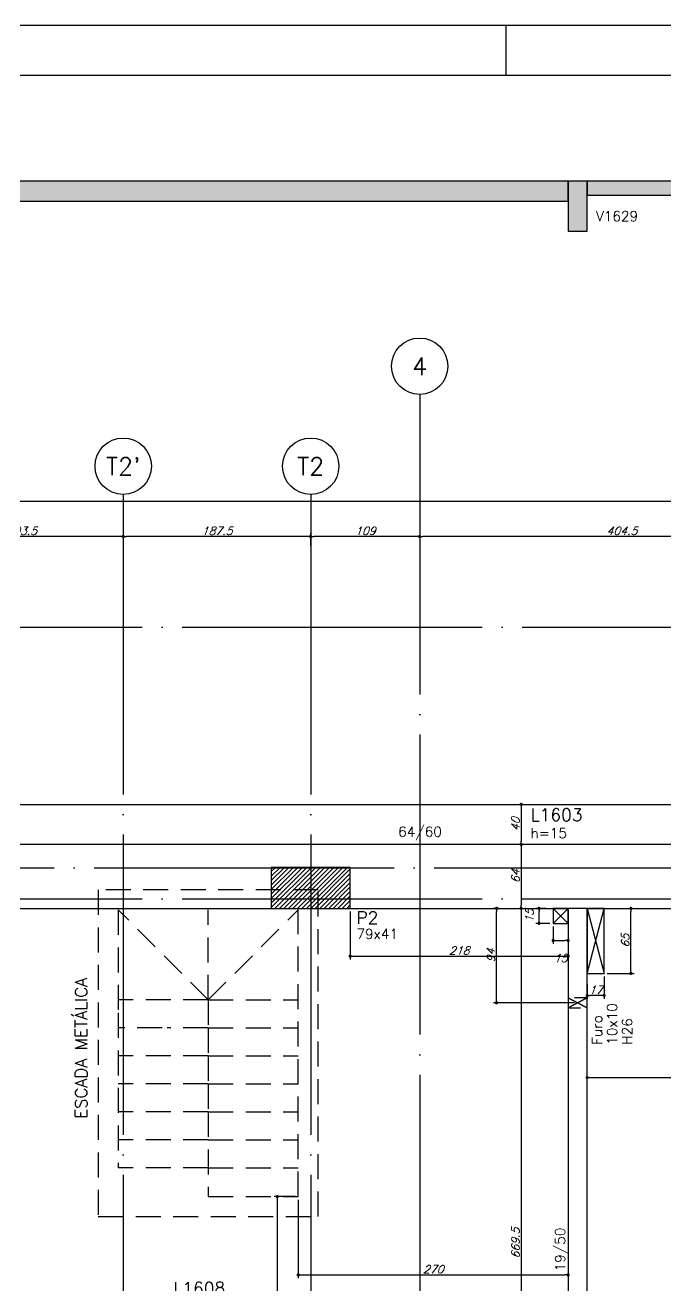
# Model space of a CAD drawing. Header units: millimetres. Extents: x -2368 to 4502, y -2283 to 2217.
# Drawn here: x -604 to 37, y 957 to 2217 of the extents above; entities that cross this region are included whole.
import ezdxf
from ezdxf.enums import TextEntityAlignment as Align

# ---------------------------------------------------------------- set-up
doc = ezdxf.new("R2010")
doc.units = ezdxf.units.MM
doc.header["$LTSCALE"] = 50
for name, pattern in [('DASHED', [0.75, 0.5, -0.25]), ('EIXO', [6.8, 6, -0.4, 0, -0.4]), ('HIDDEN', [0.375, 0.25, -0.125])]:
    doc.linetypes.add(name, pattern=pattern)
for name, color, linetype in [('F-CORTE', 4, 'Continuous'), ('F-COTAS', 106, 'Continuous'), ('F-COTAS-FUROS', 50, 'Continuous'), ('F-COTAS-FUROS VIGA', 50, 'Continuous'), ('F-EIXO', 12, 'EIXO'), ('F-ESCADAS', 2, 'Continuous'), ('F-FURO-PAREDE', 2, 'HIDDEN'), ('F-FURO-PAREDE-TEXTOS', 2, 'Continuous'), ('F-LAJES', 3, 'Continuous'), ('F-LAJES-DIM', 2, 'Continuous'), ('F-LAJES-NOME', 4, 'Continuous'), ('F-MARGEM', 1, 'Continuous'), ('F-PILARES-DIM', 172, 'Continuous'), ('F-PILARES-HACH', 174, 'Continuous'), ('F-PILARES-NOME', 170, 'Continuous'), ('F-PILARES-S', 170, 'Continuous'), ('F-SOLIDO-CORTE', 71, 'Continuous'), ('F-TEXTO', 6, 'Continuous'), ('F-TEXTO-YELLOW', 2, 'Continuous'), ('F-VIGAS', 3, 'Continuous'), ('F-VIGAS-DIM', 2, 'Continuous'), ('F-VÃO', 1, 'Continuous')]:
    doc.layers.add(name, color=color, linetype=linetype)
doc.styles.add('CP-TEXT-INCL', font='romans.shx', dxfattribs={"oblique": 20})
doc.styles.add('CP-TEXTO', font='romans.shx')
doc.styles.add('MCP', font='romans.shx')
doc.styles.add('ROMANS', font='romans.shx')
doc.dimstyles.new('CP-COTAS-50', dxfattribs={"dimscale": 0.64, "dimtxt": 12.5, "dimasz": 5, "dimexe": 5, "dimexo": 5, "dimgap": 2.5, "dimtad": 1, "dimdec": 1, "dimdsep": 46, "dimtxsty": 'CP-TEXT-INCL', "dimblk1": 'DOT', "dimblk2": 'DOT', "dimsah": 1, "dimcen": 9, "dimclrd": 256, "dimclre": 256, "dimclrt": 256, "dimadec": 0, "dimazin": 0, "dimtfac": 1, "dimtdec": 1, "dimtmove": 2, "dimatfit": 3, "dimldrblk": 'DOT', "dimfxl": 0, "dimtolj": 1, "dimarcsym": 0})

# ---------------------------------------------------------------- blocks, each defined once
blk = doc.blocks.new('*U12')
at = {"layer": 'F-EIXO'}
blk.add_line((0, 0), (4857.5, 0), dxfattribs=at)
at = {"layer": 'F-TEXTO', "style": 'ROMANS'}
blk.add_attdef('EIXO', text='', height=17.5, dxfattribs=at).set_placement((-28.2, 0), align=Align.MIDDLE_CENTER)
blk = doc.blocks.new('*U13')
at = {"layer": 'F-EIXO'}
blk.add_line((0, 0), (4945.5, 0), dxfattribs=at)
at = {"layer": 'F-TEXTO', "style": 'ROMANS'}
blk.add_attdef('EIXO', text='', height=17.5, dxfattribs=at).set_placement((-28.2, 0), align=Align.MIDDLE_CENTER)
blk = doc.blocks.new('*U20')
at = {"layer": 'F-EIXO'}
blk.add_line((0, 0), (0, -2728.6), dxfattribs=at)
at = {"layer": 'F-EIXO', "color": 2, "linetype": 'Continuous'}
blk.add_circle((0, 28.2), 28.2, dxfattribs=at)
at = {"layer": 'F-TEXTO', "style": 'ROMANS'}
blk.add_attdef('EIXO', text='', height=17.5, rotation=360, dxfattribs=at).set_placement((0, 28.2), align=Align.MIDDLE_CENTER)
blk = doc.blocks.new('*U21')
at = {"layer": 'F-EIXO'}
blk.add_line((0, 0), (0, -2828.6), dxfattribs=at)
at = {"layer": 'F-EIXO', "color": 2, "linetype": 'Continuous'}
blk.add_circle((0, 28.2), 28.2, dxfattribs=at)
at = {"layer": 'F-TEXTO', "style": 'ROMANS'}
blk.add_attdef('EIXO', text='', height=17.5, rotation=360, dxfattribs=at).set_placement((0, 28.2), align=Align.MIDDLE_CENTER)
blk = doc.blocks.new('_DOT')
at = {"color": 0, "linetype": 'ByBlock'}
blk.add_line((-0.5, 0), (-1, 0), dxfattribs=at)
at = {"color": 0, "linetype": 'ByBlock', "const_width": 0.5}
blk.add_lwpolyline([(-0.25, 0, 1), (0.25, 0, 1)], format="xyb", close=True, dxfattribs=at)
blk = doc.blocks.new('*D65')
at = {"layer": 'DEFPOINTS', "color": 0, "transparency": 16777216}
for p in [(-42, 1164.9), (368, 1164.9), (368, 1164.9)]:
    blk.add_point(p, dxfattribs=at)
at = {"layer": 'F-COTAS', "lineweight": -2, "transparency": 16777216}
blk.add_line((-38.8, 1164.9), (364.8, 1164.9), dxfattribs=at)
at = {"layer": 'F-COTAS', "lineweight": -2, "transparency": 16777216, "xscale": 3.2, "yscale": 3.2, "zscale": 3.2, "rotation": 180}
blk.add_blockref('_DOT', (-42, 1164.9), dxfattribs=at)
at = {"layer": 'F-COTAS', "lineweight": -2, "transparency": 16777216, "xscale": 3.2, "yscale": 3.2, "zscale": 3.2}
blk.add_blockref('_DOT', (368, 1164.9), dxfattribs=at)
at = {"layer": 'F-COTAS', "transparency": 16777216, "insert": (163, 1170.5), "char_height": 8, "attachment_point": 5, "style": 'CP-TEXT-INCL'}
blk.add_mtext('\\A1;410', dxfattribs=at)
blk = doc.blocks.new('*D77')
at = {"layer": 'DEFPOINTS', "color": 0, "transparency": 16777216}
for p in [(-108, 1438), (-108, 1398), (-108, 1398)]:
    blk.add_point(p, dxfattribs=at)
at = {"layer": 'F-COTAS', "lineweight": -2, "transparency": 16777216}
blk.add_line((-108, 1434.8), (-108, 1401.2), dxfattribs=at)
at = {"layer": 'F-COTAS', "lineweight": -2, "transparency": 16777216, "xscale": 3.2, "yscale": 3.2, "zscale": 3.2}
for p, rotation in [((-108, 1438), 90), ((-108, 1398), 270)]:
    blk.add_blockref('_DOT', p, dxfattribs=dict(at, rotation=rotation))
at = {"layer": 'F-COTAS', "transparency": 16777216, "insert": (-113.6, 1418), "char_height": 8, "attachment_point": 5, "rotation": 90, "style": 'CP-TEXT-INCL'}
blk.add_mtext('\\A1;40', dxfattribs=at)
blk = doc.blocks.new('*D78')
at = {"layer": 'DEFPOINTS', "color": 0, "transparency": 16777216}
for p in [(-108, 1398), (-108, 1334), (-108, 1334)]:
    blk.add_point(p, dxfattribs=at)
at = {"layer": 'F-COTAS', "lineweight": -2, "transparency": 16777216}
blk.add_line((-108, 1394.8), (-108, 1337.2), dxfattribs=at)
at = {"layer": 'F-COTAS', "lineweight": -2, "transparency": 16777216, "xscale": 3.2, "yscale": 3.2, "zscale": 3.2}
for p, rotation in [((-108, 1398), 90), ((-108, 1334), 270)]:
    blk.add_blockref('_DOT', p, dxfattribs=dict(at, rotation=rotation))
at = {"layer": 'F-COTAS', "transparency": 16777216, "insert": (-113.6, 1366), "char_height": 8, "attachment_point": 5, "rotation": 90, "style": 'CP-TEXT-INCL'}
blk.add_mtext('\\A1;64', dxfattribs=at)
blk = doc.blocks.new('*D79')
at = {"layer": 'DEFPOINTS', "color": 0, "transparency": 16777216}
for p in [(-108, 1334), (-108, 664.5), (-108, 664.5)]:
    blk.add_point(p, dxfattribs=at)
at = {"layer": 'F-COTAS', "lineweight": -2, "transparency": 16777216}
blk.add_line((-108, 1330.8), (-108, 667.7), dxfattribs=at)
at = {"layer": 'F-COTAS', "lineweight": -2, "transparency": 16777216, "xscale": 3.2, "yscale": 3.2, "zscale": 3.2}
for p, rotation in [((-108, 1334), 90), ((-108, 664.5), 270)]:
    blk.add_blockref('_DOT', p, dxfattribs=dict(at, rotation=rotation))
at = {"layer": 'F-COTAS', "transparency": 16777216, "insert": (-113.6, 999.2), "char_height": 8, "attachment_point": 5, "rotation": 90, "style": 'CP-TEXT-INCL'}
blk.add_mtext('\\A1;669.5', dxfattribs=at)
blk = doc.blocks.new('*D119')
at = {"layer": 'DEFPOINTS', "color": 0, "transparency": 16777216}
for p in [(-279, 1334), (-61, 1334), (-61, 1286.2)]:
    blk.add_point(p, dxfattribs=at)
at = {"layer": 'F-COTAS', "lineweight": -2, "transparency": 16777216}
for p, q in [((-279, 1330.8), (-279, 1283)), ((-61, 1330.8), (-61, 1283)), ((-275.8, 1286.2), (-64.2, 1286.2))]:
    blk.add_line(p, q, dxfattribs=at)
at = {"layer": 'F-COTAS', "lineweight": -2, "transparency": 16777216, "xscale": 3.2, "yscale": 3.2, "zscale": 3.2, "rotation": 180}
blk.add_blockref('_DOT', (-279, 1286.2), dxfattribs=at)
at = {"layer": 'F-COTAS', "lineweight": -2, "transparency": 16777216, "xscale": 3.2, "yscale": 3.2, "zscale": 3.2}
blk.add_blockref('_DOT', (-61, 1286.2), dxfattribs=at)
at = {"layer": 'F-COTAS', "transparency": 16777216, "insert": (-170, 1291.8), "char_height": 8, "attachment_point": 5, "style": 'CP-TEXT-INCL'}
blk.add_mtext('\\A1;218', dxfattribs=at)
blk = doc.blocks.new('*D120')
at = {"layer": 'DEFPOINTS', "color": 0, "transparency": 16777216}
for p in [(-331, 1045.8), (-61, 1039), (-61, 967.5)]:
    blk.add_point(p, dxfattribs=at)
at = {"layer": 'F-COTAS', "lineweight": -2, "transparency": 16777216}
for p, q in [((-331, 1042.6), (-331, 964.3)), ((-61, 1035.8), (-61, 964.3)), ((-327.8, 967.5), (-64.2, 967.5))]:
    blk.add_line(p, q, dxfattribs=at)
at = {"layer": 'F-COTAS', "lineweight": -2, "transparency": 16777216, "xscale": 3.2, "yscale": 3.2, "zscale": 3.2, "rotation": 180}
blk.add_blockref('_DOT', (-331, 967.5), dxfattribs=at)
at = {"layer": 'F-COTAS', "lineweight": -2, "transparency": 16777216, "xscale": 3.2, "yscale": 3.2, "zscale": 3.2}
blk.add_blockref('_DOT', (-61, 967.5), dxfattribs=at)
at = {"layer": 'F-COTAS', "transparency": 16777216, "insert": (-196, 973.1), "char_height": 8, "attachment_point": 5, "style": 'CP-TEXT-INCL'}
blk.add_mtext('\\A1;270', dxfattribs=at)
blk = doc.blocks.new('*D121')
at = {"layer": 'DEFPOINTS', "color": 0, "transparency": 16777216}
for p in [(-331, 1045.8), (-351.9, 664.5), (-331, 664.5)]:
    blk.add_point(p, dxfattribs=at)
at = {"layer": 'F-COTAS', "lineweight": -2, "transparency": 16777216}
for p, q in [((-334.2, 1045.8), (-355.1, 1045.8)), ((-351.9, 1042.6), (-351.9, 667.7)), ((-334.2, 664.5), (-355.1, 664.5))]:
    blk.add_line(p, q, dxfattribs=at)
at = {"layer": 'F-COTAS', "lineweight": -2, "transparency": 16777216, "xscale": 3.2, "yscale": 3.2, "zscale": 3.2}
for p, rotation in [((-351.9, 1045.8), 90), ((-351.9, 664.5), 270)]:
    blk.add_blockref('_DOT', p, dxfattribs=dict(at, rotation=rotation))
at = {"layer": 'F-COTAS', "transparency": 16777216, "insert": (-357.5, 855.1), "char_height": 8, "attachment_point": 5, "rotation": 90, "style": 'CP-TEXT-INCL'}
blk.add_mtext('\\A1;381.3', dxfattribs=at)
blk = doc.blocks.new('*D176')
at = {"layer": 'DEFPOINTS', "color": 0, "transparency": 16777216}
for p in [(2835, 1741.136394), (2835, 1624.5), (-1200, 1438)]:
    blk.add_point(p, dxfattribs=at)
at = {"layer": 'F-COTAS', "lineweight": -2, "transparency": 16777216}
for p, q in [((-1200, 1441.2), (-1200, 1744.336394)), ((-1196.8, 1741.136394), (2831.8, 1741.136394)), ((2835, 1627.7), (2835, 1744.336394))]:
    blk.add_line(p, q, dxfattribs=at)
at = {"layer": 'F-COTAS', "lineweight": -2, "transparency": 16777216, "xscale": 3.2, "yscale": 3.2, "zscale": 3.2, "rotation": 180}
blk.add_blockref('_DOT', (-1200, 1741.136394), dxfattribs=at)
at = {"layer": 'F-COTAS', "lineweight": -2, "transparency": 16777216, "xscale": 3.2, "yscale": 3.2, "zscale": 3.2}
blk.add_blockref('_DOT', (2835, 1741.136394), dxfattribs=at)
at = {"layer": 'F-COTAS', "transparency": 16777216, "insert": (817.5, 1746.736394), "char_height": 8, "attachment_point": 5, "style": 'CP-TEXT-INCL'}
blk.add_mtext('\\A1;4035', dxfattribs=at)
blk = doc.blocks.new('*D189')
at = {"layer": 'DEFPOINTS', "color": 0, "transparency": 16777216}
for p in [(-209.5, 1705.8), (-209.5, 1705.8), (195, 1705.8)]:
    blk.add_point(p, dxfattribs=at)
at = {"layer": 'F-COTAS', "lineweight": -2, "transparency": 16777216}
blk.add_line((191.8, 1705.8), (-206.3, 1705.8), dxfattribs=at)
at = {"layer": 'F-COTAS', "lineweight": -2, "transparency": 16777216, "xscale": 3.2, "yscale": 3.2, "zscale": 3.2, "rotation": 180}
blk.add_blockref('_DOT', (-209.5, 1705.8), dxfattribs=at)
at = {"layer": 'F-COTAS', "lineweight": -2, "transparency": 16777216, "xscale": 3.2, "yscale": 3.2, "zscale": 3.2}
blk.add_blockref('_DOT', (195, 1705.8), dxfattribs=at)
at = {"layer": 'F-COTAS', "transparency": 16777216, "insert": (-7.3, 1711.4), "char_height": 8, "attachment_point": 5, "style": 'CP-TEXT-INCL'}
blk.add_mtext('\\A1;404.5', dxfattribs=at)
blk = doc.blocks.new('*D190')
at = {"layer": 'DEFPOINTS', "color": 0, "transparency": 16777216}
for p in [(-318.5, 1705.8), (-209.5, 1705.8), (-318.5, 1693.6)]:
    blk.add_point(p, dxfattribs=at)
at = {"layer": 'F-COTAS', "lineweight": -2, "transparency": 16777216}
for p, q in [((-318.5, 1696.8), (-318.5, 1709)), ((-212.7, 1705.8), (-315.3, 1705.8))]:
    blk.add_line(p, q, dxfattribs=at)
at = {"layer": 'F-COTAS', "lineweight": -2, "transparency": 16777216, "xscale": 3.2, "yscale": 3.2, "zscale": 3.2, "rotation": 180}
blk.add_blockref('_DOT', (-318.5, 1705.8), dxfattribs=at)
at = {"layer": 'F-COTAS', "lineweight": -2, "transparency": 16777216, "xscale": 3.2, "yscale": 3.2, "zscale": 3.2}
blk.add_blockref('_DOT', (-209.5, 1705.8), dxfattribs=at)
at = {"layer": 'F-COTAS', "transparency": 16777216, "insert": (-264, 1711.4), "char_height": 8, "attachment_point": 5, "style": 'CP-TEXT-INCL'}
blk.add_mtext('\\A1;109', dxfattribs=at)
blk = doc.blocks.new('*D191')
at = {"layer": 'DEFPOINTS', "color": 0, "transparency": 16777216}
for p in [(-506, 1705.8), (-506, 1705.8), (-318.5, 1693.6)]:
    blk.add_point(p, dxfattribs=at)
at = {"layer": 'F-COTAS', "lineweight": -2, "transparency": 16777216}
for p, q in [((-321.7, 1705.8), (-502.8, 1705.8)), ((-318.5, 1696.8), (-318.5, 1709))]:
    blk.add_line(p, q, dxfattribs=at)
at = {"layer": 'F-COTAS', "lineweight": -2, "transparency": 16777216, "xscale": 3.2, "yscale": 3.2, "zscale": 3.2, "rotation": 180}
blk.add_blockref('_DOT', (-506, 1705.8), dxfattribs=at)
at = {"layer": 'F-COTAS', "lineweight": -2, "transparency": 16777216, "xscale": 3.2, "yscale": 3.2, "zscale": 3.2}
blk.add_blockref('_DOT', (-318.5, 1705.8), dxfattribs=at)
at = {"layer": 'F-COTAS', "transparency": 16777216, "insert": (-412.3, 1711.4), "char_height": 8, "attachment_point": 5, "style": 'CP-TEXT-INCL'}
blk.add_mtext('\\A1;187.5', dxfattribs=at)
blk = doc.blocks.new('*D192')
at = {"layer": 'DEFPOINTS', "color": 0, "transparency": 16777216}
for p in [(-709.5, 1705.8), (-709.5, 1705.8), (-506, 1705.8)]:
    blk.add_point(p, dxfattribs=at)
at = {"layer": 'F-COTAS', "lineweight": -2, "transparency": 16777216}
blk.add_line((-509.2, 1705.8), (-706.3, 1705.8), dxfattribs=at)
at = {"layer": 'F-COTAS', "lineweight": -2, "transparency": 16777216, "xscale": 3.2, "yscale": 3.2, "zscale": 3.2, "rotation": 180}
blk.add_blockref('_DOT', (-709.5, 1705.8), dxfattribs=at)
at = {"layer": 'F-COTAS', "lineweight": -2, "transparency": 16777216, "xscale": 3.2, "yscale": 3.2, "zscale": 3.2}
blk.add_blockref('_DOT', (-506, 1705.8), dxfattribs=at)
at = {"layer": 'F-COTAS', "transparency": 16777216, "insert": (-607.8, 1711.4), "char_height": 8, "attachment_point": 5, "style": 'CP-TEXT-INCL'}
blk.add_mtext('\\A1;203.5', dxfattribs=at)
blk = doc.blocks.new('A0-1L_900')
at = {"layer": 'F-MARGEM', "color": 2}
blk.add_line((44.9, 90), (44.9, 89), dxfattribs=at)
blk.add_lwpolyline([(0, 0), (0, 90), (137.4, 90), (137.4, 0)], close=True, dxfattribs=at)
at = {"layer": 'F-MARGEM', "color": 7}
blk.add_lwpolyline([(2.5, 89), (136.4, 89), (136.4, 1), (2.5, 1)], close=True, dxfattribs=at)
blk = doc.blocks.new('*U322')
at = {"layer": 'F-VÃO'}
for p, q in [((0, 0), (17, 65)), ((0, 65), (17, 0))]:
    blk.add_line(p, q, dxfattribs=at)
at = {"layer": 'F-VÃO', "color": 3}
blk.add_lwpolyline([(0, 0), (17, 0), (17, 65), (0, 65)], close=True, dxfattribs=at)
blk = doc.blocks.new('*U343')
at = {"layer": 'F-VÃO'}
for p, q in [((0, 0), (15, 15)), ((0, 15), (15, 0))]:
    blk.add_line(p, q, dxfattribs=at)
at = {"layer": 'F-VÃO', "color": 3}
blk.add_lwpolyline([(0, 0), (15, 0), (15, 15), (0, 15)], close=True, dxfattribs=at)
blk = doc.blocks.new('*D438')
at = {"layer": 'DEFPOINTS', "color": 0, "transparency": 16777216}
for p in [(-15, 1334), (1.8, 1334), (-25, 1269)]:
    blk.add_point(p, dxfattribs=at)
at = {"layer": 'F-COTAS-FUROS', "lineweight": -2, "transparency": 16777216}
for p, q in [((-11.8, 1334), (5, 1334)), ((1.8, 1272.2), (1.8, 1330.8)), ((-21.8, 1269), (5, 1269))]:
    blk.add_line(p, q, dxfattribs=at)
at = {"layer": 'F-COTAS-FUROS', "lineweight": -2, "transparency": 16777216, "xscale": 3.2, "yscale": 3.2, "zscale": 3.2}
for p, rotation in [((1.8, 1334), 90), ((1.8, 1269), 270)]:
    blk.add_blockref('_DOT', p, dxfattribs=dict(at, rotation=rotation))
at = {"layer": 'F-COTAS-FUROS', "transparency": 16777216, "insert": (-3.8, 1301.5), "char_height": 8, "attachment_point": 5, "rotation": 90, "style": 'CP-TEXT-INCL'}
blk.add_mtext('\\A1;65', dxfattribs=at)
blk = doc.blocks.new('*D439')
at = {"layer": 'DEFPOINTS', "color": 0, "transparency": 16777216}
for p in [(-42, 1261.4), (-25, 1269), (-42, 1246.9)]:
    blk.add_point(p, dxfattribs=at)
at = {"layer": 'F-COTAS-FUROS', "lineweight": -2, "transparency": 16777216}
for p, q in [((-25, 1265.8), (-25, 1243.7)), ((-42, 1258.2), (-42, 1243.7)), ((-28.2, 1246.9), (-38.8, 1246.9))]:
    blk.add_line(p, q, dxfattribs=at)
at = {"layer": 'F-COTAS-FUROS', "lineweight": -2, "transparency": 16777216, "xscale": 3.2, "yscale": 3.2, "zscale": 3.2, "rotation": 180}
blk.add_blockref('_DOT', (-42, 1246.9), dxfattribs=at)
at = {"layer": 'F-COTAS-FUROS', "lineweight": -2, "transparency": 16777216, "xscale": 3.2, "yscale": 3.2, "zscale": 3.2}
blk.add_blockref('_DOT', (-25, 1246.9), dxfattribs=at)
at = {"layer": 'F-COTAS-FUROS', "transparency": 16777216, "insert": (-33.5, 1252.5), "char_height": 8, "attachment_point": 5, "style": 'CP-TEXT-INCL'}
blk.add_mtext('\\A1;17', dxfattribs=at)
blk = doc.blocks.new('*D440')
at = {"layer": 'DEFPOINTS', "color": 0, "transparency": 16777216}
for p in [(-76, 1319), (-61, 1319), (-61, 1301.9)]:
    blk.add_point(p, dxfattribs=at)
at = {"layer": 'F-COTAS-FUROS', "lineweight": -2, "transparency": 16777216}
for p, q in [((-76, 1315.8), (-76, 1298.7)), ((-61, 1315.8), (-61, 1298.7)), ((-72.8, 1301.9), (-64.2, 1301.9))]:
    blk.add_line(p, q, dxfattribs=at)
at = {"layer": 'F-COTAS-FUROS', "lineweight": -2, "transparency": 16777216, "xscale": 3.2, "yscale": 3.2, "zscale": 3.2, "rotation": 180}
blk.add_blockref('_DOT', (-76, 1301.9), dxfattribs=at)
at = {"layer": 'F-COTAS-FUROS', "lineweight": -2, "transparency": 16777216, "xscale": 3.2, "yscale": 3.2, "zscale": 3.2}
blk.add_blockref('_DOT', (-61, 1301.9), dxfattribs=at)
at = {"layer": 'F-COTAS-FUROS', "transparency": 16777216, "insert": (-68.5, 1284.3), "char_height": 8, "attachment_point": 5, "style": 'CP-TEXT-INCL'}
blk.add_mtext('\\A1;15', dxfattribs=at)
blk = doc.blocks.new('*D441')
at = {"layer": 'DEFPOINTS', "color": 0, "transparency": 16777216}
for p in [(-90.1, 1334), (-80.2, 1334), (-76, 1319)]:
    blk.add_point(p, dxfattribs=at)
at = {"layer": 'F-COTAS-FUROS', "lineweight": -2, "transparency": 16777216}
for p, q in [((-83.4, 1334), (-93.3, 1334)), ((-90.1, 1322.2), (-90.1, 1330.8)), ((-79.2, 1319), (-93.3, 1319))]:
    blk.add_line(p, q, dxfattribs=at)
at = {"layer": 'F-COTAS-FUROS', "lineweight": -2, "transparency": 16777216, "xscale": 3.2, "yscale": 3.2, "zscale": 3.2}
for p, rotation in [((-90.1, 1334), 90), ((-90.1, 1319), 270)]:
    blk.add_blockref('_DOT', p, dxfattribs=dict(at, rotation=rotation))
at = {"layer": 'F-COTAS-FUROS', "transparency": 16777216, "insert": (-99.7, 1326.5), "char_height": 8, "attachment_point": 5, "rotation": 90, "style": 'CP-TEXT-INCL'}
blk.add_mtext('\\A1;15', dxfattribs=at)
blk = doc.blocks.new('*D502')
at = {"layer": 'DEFPOINTS', "color": 0, "linetype": 'Continuous', "transparency": 16777216}
for p in [(-132.6, 1334), (-126.8, 1334), (-51.5, 1239.6)]:
    blk.add_point(p, dxfattribs=at)
at = {"layer": 'F-COTAS-FUROS VIGA', "linetype": 'Continuous', "lineweight": -2, "transparency": 16777216}
for p, q in [((-130, 1334), (-135.8, 1334)), ((-132.6, 1242.8), (-132.6, 1330.8)), ((-54.7, 1239.6), (-135.8, 1239.6))]:
    blk.add_line(p, q, dxfattribs=at)
at = {"layer": 'F-COTAS-FUROS VIGA', "linetype": 'Continuous', "lineweight": -2, "transparency": 16777216, "xscale": 3.2, "yscale": 3.2, "zscale": 3.2}
for p, rotation in [((-132.6, 1334), 90), ((-132.6, 1239.6), 270)]:
    blk.add_blockref('_DOT', p, dxfattribs=dict(at, rotation=rotation))
at = {"layer": 'F-COTAS-FUROS VIGA', "linetype": 'Continuous', "transparency": 16777216, "insert": (-138.2, 1286.8), "char_height": 8, "attachment_point": 5, "rotation": 90, "style": 'CP-TEXT-INCL'}
blk.add_mtext('\\A1;94', dxfattribs=at)

msp = doc.modelspace()

# ---------------------------------------------------------------- hatches: boundary and pattern name
at = {"layer": 'F-COTAS'}
h = msp.add_hatch(dxfattribs=at)
h.set_pattern_fill('ANSI32', color=256)
h.paths.add_polyline_path([(-35.052, 2018.59), (14.234, 2018.59), (14.234, 2033.59), (-35.052, 2033.59)], flags=9)
h = msp.add_hatch(dxfattribs=at)
h.set_pattern_fill('ANSI32', color=256)
h.paths.add_polyline_path([(-99.293, 1418.11), (-39.471, 1418.11), (-39.471, 1436.86), (-99.293, 1436.86)], flags=9)
h = msp.add_hatch(dxfattribs=at)
h.set_pattern_fill('ANSI32', color=256)
h.paths.add_polyline_path([(-232.905, 1398.534), (-180.048, 1398.534), (-180.048, 1421.391), (-232.905, 1421.391)], flags=9)
h = msp.add_hatch(dxfattribs=at)
h.set_pattern_fill('ANSI32', color=256)
h.paths.add_polyline_path([(-99.144, 1401.735), (-57.001, 1401.735), (-57.001, 1416.735), (-99.144, 1416.735)], flags=9)
h = msp.add_hatch(dxfattribs=at)
h.set_pattern_fill('ANSI32', color=256)
h.paths.add_polyline_path([(-273.494, 1315.25), (-247.006, 1315.25), (-247.006, 1334), (-273.494, 1334)], flags=9)
h = msp.add_hatch(dxfattribs=at)
h.set_pattern_fill('ANSI32', color=256)
h.paths.add_polyline_path([(-273.821, 1300.875), (-228.345, 1300.875), (-228.345, 1315.875), (-273.821, 1315.875)], flags=9)
h = msp.add_hatch(dxfattribs=at)
h.set_pattern_fill('ANSI32', color=256)
h.paths.add_polyline_path([(-465.575, 1052.23), (-452.45, 1052.23), (-452.45, 1069.105), (-465.575, 1069.105)], flags=9)
h = msp.add_hatch(dxfattribs=at)
h.set_pattern_fill('ANSI32', color=256)
h.paths.add_polyline_path([(-380.177, 1017.108), (-367.052, 1017.108), (-367.052, 1033.983), (-380.177, 1033.983)], flags=9)
h = msp.add_hatch(dxfattribs=at)
h.set_pattern_fill('ANSI32', color=256)
h.paths.add_polyline_path([(-56.982, 970.048), (-56.982, 1021.952), (-79.839, 1021.952), (-79.839, 970.048)], flags=9)
h = msp.add_hatch(dxfattribs=at)
h.set_pattern_fill('ANSI32', color=256)
h.paths.add_polyline_path([(-456.722, 944.782), (-396.9, 944.782), (-396.9, 963.532), (-456.722, 963.532)], flags=9)
at = {"layer": 'F-PILARES-HACH', "linetype": 'Continuous'}
h = msp.add_hatch(dxfattribs=at)
h.set_pattern_fill('ANSI31', color=256, style=0)
h.paths.add_polyline_path([(-358, 1334), (-279, 1334), (-279, 1375), (-358, 1375)], flags=16)
at = {"layer": 'F-SOLIDO-CORTE', "linetype": 'Continuous'}
for points in [[(-367.353, 2061.09), (-498.563, 2061.09), (-546.112, 2061.09), (-853.973, 2061.09), (-857.689, 2061.09), (-869.5, 2061.09), (-869.5, 2059.184), (-869.5, 2053.128), (-869.5, 2041.09), (-865.784, 2041.09), (-853.973, 2041.09), (-546.112, 2041.09), (-498.563, 2041.09), (-367.353, 2041.09), (-270.304, 2041.09), (-61, 2041.09), (-61, 2044.839), (-61, 2052.923), (-61, 2061.09), (-134.311, 2061.09)], [(-61, 2051.718), (-61, 2031.507), (-61, 2011.09), (-53.242, 2011.09), (-49.68, 2011.09), (-42, 2011.09), (-42, 2020.461), (-42, 2040.673), (-42, 2061.09), (-45.561, 2061.09), (-53.242, 2061.09), (-61, 2061.09)], [(270.968, 2061.09), (260.76, 2061.09), (103.548, 2061.09), (57.44, 2061.09), (-42, 2061.09), (-42, 2058.466), (-42, 2052.807), (-42, 2047.09), (4.108, 2047.09), (103.548, 2047.09), (260.76, 2047.09), (270.968, 2047.09), (301.707, 2047.09), (368, 2047.09), (368, 2049.714), (368, 2055.373), (368, 2061.09), (337.261, 2061.09)]]:
    msp.add_hatch(color=256, dxfattribs=at).paths.add_polyline_path(points, flags=16)

# ---------------------------------------------------------------- linework, layer by layer
at = {"layer": 'F-CORTE', "linetype": 'Continuous'}
for p, q in [((-367.353, 2061.09), (-869.5, 2061.09)), ((-61, 2061.09), (-367.353, 2061.09)), ((-53.242, 2061.09), (-61, 2061.09)), ((-45.561, 2061.09), (-53.242, 2061.09)), ((-42, 2061.09), (-45.561, 2061.09)), ((270.968, 2061.09), (-42, 2061.09)), ((-42, 2040.673), (-42, 2047.09)), ((-42, 2047.09), (4.108, 2047.09)), ((4.108, 2047.09), (103.548, 2047.09)), ((-853.973, 2041.09), (-546.112, 2041.09)), ((-546.112, 2041.09), (-498.563, 2041.09)), ((-498.563, 2041.09), (-367.353, 2041.09)), ((-367.353, 2041.09), (-270.304, 2041.09)), ((-270.304, 2041.09), (-61, 2041.09)), ((-61, 2041.09), (-61, 2011.09)), ((-42, 2020.461), (-42, 2040.673)), ((-42, 2011.09), (-42, 2020.461)), ((-61, 2011.09), (-53.242, 2011.09)), ((-53.242, 2011.09), (-49.68, 2011.09)), ((-49.68, 2011.09), (-42, 2011.09))]:
    msp.add_line(p, q, dxfattribs=at)
at = {"layer": 'F-ESCADAS', "color": 1, "linetype": 'DASHED'}
for p, q in [((-421, 1242.5), (-511, 1332.5)), ((-511, 1332.5), (-511, 1229.529)), ((-421, 1242.5), (-421, 1332.5)), ((-421, 1242.5), (-331, 1332.5)), ((-331, 1045.778), (-331, 1332.5)), ((-421, 1242.5), (-511, 1242.5)), ((-421, 1242.5), (-331, 1242.5)), ((-421, 1242.5), (-421, 1214.5)), ((-511, 1229.529), (-511, 1074.5)), ((-466.954, 1214.5), (-511, 1214.5)), ((-421, 1214.5), (-462.25, 1214.5)), ((-421, 1214.5), (-421, 1186.5)), ((-421, 1214.5), (-331, 1214.5)), ((-421, 1186.5), (-511, 1186.5)), ((-421, 1186.5), (-421, 1158.5)), ((-421, 1186.5), (-331, 1186.5)), ((-421, 1158.5), (-511, 1158.5)), ((-421, 1158.5), (-421, 1130.5)), ((-421, 1158.5), (-331, 1158.5)), ((-421, 1130.5), (-511, 1130.5)), ((-421, 1130.5), (-421, 1045.778)), ((-421, 1130.5), (-421, 1102.5)), ((-421, 1130.5), (-331, 1130.5)), ((-421, 1102.5), (-511, 1102.5)), ((-421, 1102.5), (-331, 1102.5)), ((-421, 1074.5), (-511, 1074.5)), ((-421, 1074.5), (-331, 1074.5)), ((-421, 1045.778), (-331, 1045.778))]:
    msp.add_line(p, q, dxfattribs=at)
msp.add_lwpolyline([(-531, 1025.778), (-311, 1025.778), (-311, 1352.5), (-531, 1352.5)], close=True, dxfattribs=at)
at = {"layer": 'F-FURO-PAREDE'}
msp.add_lwpolyline([(-51.5, 1239.572), (-42, 1234.572), (-42, 1244.572), (-51.5, 1239.572), (-42, 1244.572), (-61, 1244.572), (-51.5, 1239.572), (-61, 1244.572), (-61, 1234.572), (-51.5, 1239.572), (-61, 1234.572), (-42, 1234.572), (-51.5, 1239.572)], dxfattribs=at)
at = {"layer": 'F-LAJES', "linetype": 'Continuous'}
msp.add_line((-1200, 1438), (1081, 1438), dxfattribs=at)
at = {"layer": 'F-PILARES-S', "linetype": 'Continuous'}
msp.add_lwpolyline([(-358, 1334), (-279, 1334), (-279, 1375), (-358, 1375), (-358, 1334)], dxfattribs=at)
at = {"layer": 'F-SOLIDO-CORTE', "linetype": 'Continuous'}
for points in [[(-367.353, 2061.09), (-498.563, 2061.09), (-546.112, 2061.09), (-853.973, 2061.09), (-857.689, 2061.09), (-869.5, 2061.09), (-869.5, 2059.185), (-869.5, 2053.128), (-869.5, 2041.09), (-865.784, 2041.09), (-853.973, 2041.09), (-546.112, 2041.09), (-498.563, 2041.09), (-367.353, 2041.09), (-270.304, 2041.09), (-61, 2041.09), (-61, 2044.839), (-61, 2052.923), (-61, 2061.09), (-134.311, 2061.09), (-367.353, 2061.09)], [(-61, 2051.718), (-61, 2031.507), (-61, 2011.09), (-53.241, 2011.09), (-49.68, 2011.09), (-42, 2011.09), (-42, 2020.461), (-42, 2040.673), (-42, 2061.09), (-45.561, 2061.09), (-53.241, 2061.09), (-61, 2061.09), (-61, 2051.718)], [(270.968, 2061.09), (260.76, 2061.09), (103.548, 2061.09), (57.44, 2061.09), (-42, 2061.09), (-42, 2058.466), (-42, 2052.807), (-42, 2047.09), (4.108, 2047.09), (103.548, 2047.09), (260.76, 2047.09), (270.968, 2047.09), (301.707, 2047.09), (368, 2047.09), (368, 2049.714), (368, 2055.373), (368, 2061.09), (337.261, 2061.09), (270.968, 2061.09)]]:
    msp.add_lwpolyline(points, dxfattribs=at)
at = {"layer": 'F-VIGAS'}
for points in [[(-318.5, 1398), (-881.5, 1398)], [(-51.5, 1398), (-318.5, 1398)], [(382.5, 1398), (-51.5, 1398)], [(-869.5, 1334), (-358, 1334)], [(-279, 1334), (-61, 1334)], [(-61, 1334), (-61, 883.5)], [(-42, 1334), (-61, 1334)], [(-42, 883.5), (-42, 1334)], [(-42, 1334), (343, 1334)]]:
    msp.add_lwpolyline(points, dxfattribs=at)

# ---------------------------------------------------------------- block references
at = {"layer": 'F-EIXO', "linetype": 'Continuous'}
for name, p, values in [('*U21', (-209.5, 1847.82), {'EIXO': '4'}), ('*U20', (-506, 1747.82), {'EIXO': "T2'"}), ('*U20', (-318.5, 1747.82), {'EIXO': 'T2'})]:
    msp.add_blockref(name, p, dxfattribs=at).add_auto_attribs(values)
for name, p in [('*U12', (-1807.517, 1615)), ('*U13', (-1895.471, 1374.5)), ('*U12', (-1807.517, 1343.5))]:
    msp.add_blockref(name, p, dxfattribs=at)
at = {"layer": 'F-MARGEM', "linetype": 'Continuous', "xscale": 50, "yscale": 50, "zscale": 50}
msp.add_blockref('A0-1L_900', (-2368.283, -2282.993), dxfattribs=at)
at = {"layer": 'F-VÃO'}
for name, p in [('*U343', (-76, 1319)), ('*U322', (-42, 1269))]:
    msp.add_blockref(name, p, dxfattribs=at)

# ---------------------------------------------------------------- texts
at = {"layer": 'F-FURO-PAREDE-TEXTOS', "linetype": 'Continuous', "style": 'MCP'}
for s, p in [('10x10', (-12, 1197.61)), ('Furo', (-27, 1197.61)), ('H26', (3, 1197.61))]:
    msp.add_text(s, height=10, rotation=90, dxfattribs=at).set_placement(p)
at = {"layer": 'F-LAJES-DIM', "linetype": 'Continuous', "style": 'MCP'}
msp.add_text('h=15', height=10, dxfattribs=at).set_placement((-98.549, 1404.235))
at = {"layer": 'F-LAJES-NOME', "linetype": 'Continuous', "style": 'MCP'}
for s, p in [('L1603', (-98.549, 1421.235)), ('L1608', (-455.978, 947.907))]:
    msp.add_text(s, height=12.5, dxfattribs=at).set_placement(p)
at = {"layer": 'F-PILARES-DIM', "linetype": 'Continuous', "style": 'MCP'}
msp.add_text('79x41', height=10, dxfattribs=at).set_placement((-272.75, 1303.375))
at = {"layer": 'F-PILARES-NOME', "linetype": 'Continuous', "style": 'MCP'}
msp.add_text('P2', height=12.5, dxfattribs=at).set_placement((-272.75, 1318.375))
at = {"layer": 'F-TEXTO', "color": 3, "insert": (-554.164, 1123.834), "char_height": 12, "width": 346.04023, "attachment_point": 1, "rotation": 90, "style": 'CP-TEXTO'}
msp.add_mtext('ESCADA METÁLICA', dxfattribs=at)
at = {"layer": 'F-TEXTO-YELLOW', "linetype": 'Continuous', "style": 'MCP'}
msp.add_text('V1629', height=10, dxfattribs=at).set_placement((-33.028, 2021.09))
at = {"layer": 'F-VIGAS-DIM', "linetype": 'Continuous', "style": 'MCP'}
msp.add_text('64/60', height=10, dxfattribs=at).set_placement((-231, 1405.677))
msp.add_text('19/50', height=10, rotation=90, dxfattribs=at).set_placement((-64.125, 971))

# ---------------------------------------------------------------- dimensions: what is measured, and where the dimension line sits
at = {"layer": 'F-COTAS'}
for base, p1, p2, picture, middle in [((2835, 1741.136), (-1200, 1438), (2835, 1624.5), '*D176', (817.5, 1746.736)), ((-709.5, 1705.838), (-506, 1705.838), (-709.5, 1705.838), '*D192', (-607.75, 1711.438)), ((-506, 1705.838), (-318.5, 1693.556), (-506, 1705.838), '*D191', (-412.25, 1711.438)), ((-318.5, 1705.838), (-209.5, 1705.838), (-318.5, 1693.556), '*D190', (-264, 1711.438)), ((-209.5, 1705.838), (195, 1705.838), (-209.5, 1705.838), '*D189', (-7.25, 1711.438)), ((-61, 1286.238), (-279, 1334), (-61, 1334), '*D119', (-170, 1291.838)), ((-61, 967.495), (-331, 1045.778), (-61, 1039.017), '*D120', (-196, 973.095))]:
    dim = msp.add_linear_dim(base=base, p1=p1, p2=p2, dimstyle='CP-COTAS-50', dxfattribs=at)
    dim.commit()
    dim.dimension.update_dxf_attribs({"geometry": picture, "text_midpoint": middle})
dim = msp.add_aligned_dim(p1=(-108.041, 1438), p2=(-108.041, 1398), distance=0, dimstyle='CP-COTAS-50', dxfattribs=at)
dim.commit()
dim.dimension.update_dxf_attribs({"geometry": '*D77', "text_midpoint": (-113.641, 1418)})
for base, p1, p2, angle, picture, middle in [((-108.041, 1334), (-108.041, 1398), (-108.041, 1334), 90, '*D78', (-113.641, 1366)), ((-108.041, 664.5), (-108.041, 1334), (-108.041, 664.5), 90, '*D79', (-113.641, 999.25)), ((368, 1164.911), (-42, 1164.911), (368, 1164.911), 180, '*D65', (163, 1170.511)), ((-351.924, 664.5), (-331, 1045.778), (-331, 664.5), 90, '*D121', (-357.524, 855.139))]:
    dim = msp.add_linear_dim(base=base, p1=p1, p2=p2, angle=angle, dimstyle='CP-COTAS-50', dxfattribs=at)
    dim.commit()
    dim.dimension.update_dxf_attribs({"geometry": picture, "text_midpoint": middle})
at = {"layer": 'F-COTAS-FUROS'}
for base, p1, p2, picture, middle in [((-90.093, 1334), (-76, 1319), (-80.226, 1334), '*D441', (-99.693, 1326.5)), ((1.825, 1334), (-25, 1269), (-15.015, 1334), '*D438', (-3.775, 1301.5))]:
    dim = msp.add_linear_dim(base=base, p1=p1, p2=p2, angle=90, dimstyle='CP-COTAS-50', override={"dimfxl": 7.5}, dxfattribs=at)
    dim.commit()
    dim.dimension.update_dxf_attribs({"geometry": picture, "text_midpoint": middle})
for base, p1, p2, picture, middle in [((-61, 1301.91), (-76, 1319), (-61, 1319), '*D440', (-68.5, 1284.31)), ((-42, 1246.907), (-25, 1269), (-42, 1261.386), '*D439', (-33.5, 1252.507))]:
    dim = msp.add_linear_dim(base=base, p1=p1, p2=p2, dimstyle='CP-COTAS-50', override={"dimfxl": 7.5}, dxfattribs=at)
    dim.commit()
    dim.dimension.update_dxf_attribs({"geometry": picture, "text_midpoint": middle})
at = {"layer": 'F-COTAS-FUROS VIGA', "linetype": 'Continuous'}
dim = msp.add_linear_dim(base=(-132.587, 1334), p1=(-51.5, 1239.572), p2=(-126.83, 1334), angle=90, dimstyle='CP-COTAS-50', override={"dimdec": 0, "dimfxl": 7.5}, dxfattribs=at)
dim.commit()
dim.dimension.update_dxf_attribs({"geometry": '*D502', "text_midpoint": (-138.187, 1286.786)})

doc.saveas('drawing.dxf')
